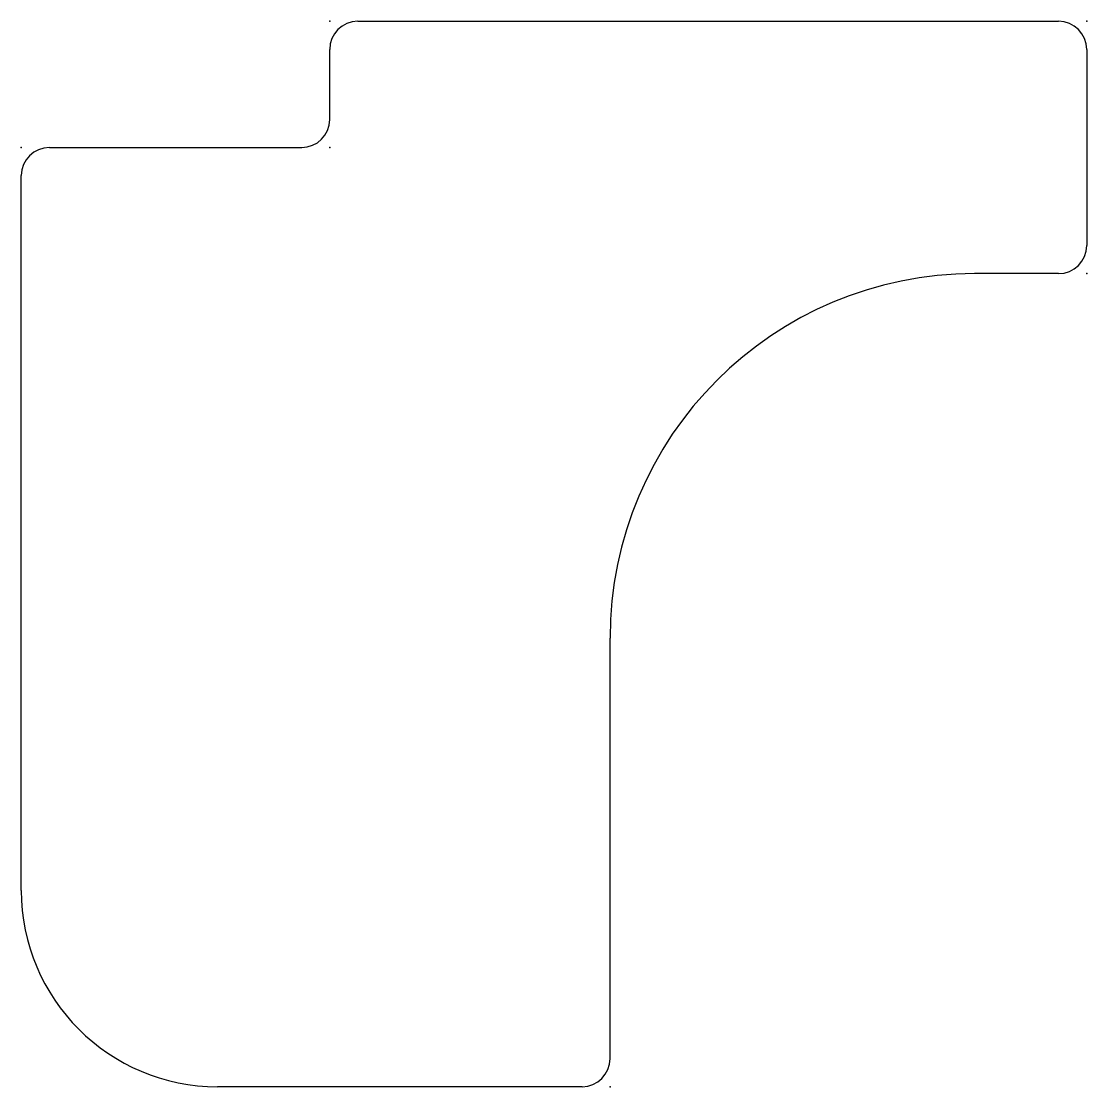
# Model space of a CAD drawing. Header units: millimetres. Extents: x -38 to 38, y 6 to 82.
import ezdxf

# ---------------------------------------------------------------- set-up
doc = ezdxf.new("R2010")
doc.units = ezdxf.units.MM
doc.header["$PDSIZE"] = -1

msp = doc.modelspace()

# ---------------------------------------------------------------- linework, layer by layer
at = {"color": 7, "linetype": 'Continuous'}
for p, q in [((-14, 82), (36, 82)), ((-16, 75), (-16, 80)), ((38, 80), (38, 66)), ((-36, 73), (-18, 73)), ((-38, 20), (-38, 71)), ((36, 64), (30, 64)), ((4, 8), (4, 38)), ((2, 6), (-24, 6))]:
    msp.add_line(p, q, dxfattribs=at)
for centre, radius, start, end in [((-14, 80), 2, 90, 180), ((36, 80), 2, 0, 90), ((-18, 75), 2, 270, 0), ((-36, 71), 2, 90, 180), ((36, 66), 2, 270, 0), ((30, 38), 26, 90, 180), ((-24, 20), 14, 180, 270), ((2, 8), 2, 270, 0)]:
    msp.add_arc(centre, radius, start, end, dxfattribs=at)
for p in [(-16, 82), (38, 82), (-38, 73), (-16, 73), (38, 64), (4, 6)]:
    msp.add_point(p, dxfattribs=at)

doc.saveas('drawing.dxf')
